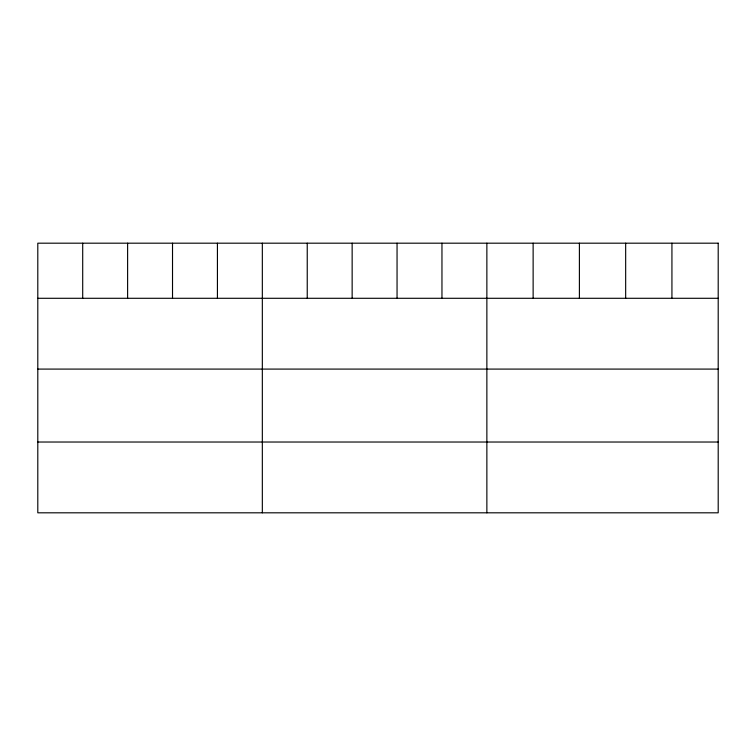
<?xml version="1.0" encoding="UTF-8"?>
<svg xmlns="http://www.w3.org/2000/svg" width="756" height="756" viewBox="0 0 756 756"><rect width="100%" height="100%" fill="white"/><g stroke="black" fill="none" stroke-linecap="round" stroke-linejoin="round"><path stroke-width="1.13" d="M37.8 298.289L718.2 298.289M37.8 369.089L718.2 369.089M37.8 442.024L718.2 442.024M671.933 243.186L671.933 298.289M625.666 243.186L625.666 298.289M579.398 243.186L579.398 298.289M533.131 243.186L533.131 298.289M486.864 243.186L486.864 512.814M441.958 243.186L441.958 298.289M397.051 243.186L397.051 298.289M352.145 243.186L352.145 298.289M307.238 243.186L307.238 298.289M262.332 243.186L262.332 512.814M217.426 243.186L217.426 298.289M172.519 243.186L172.519 298.289M127.613 243.186L127.613 298.289M82.706 243.186L82.706 298.289M718.2 243.186L37.8 243.186L37.8 512.814L718.2 512.814L718.2 243.186"/></g></svg>
